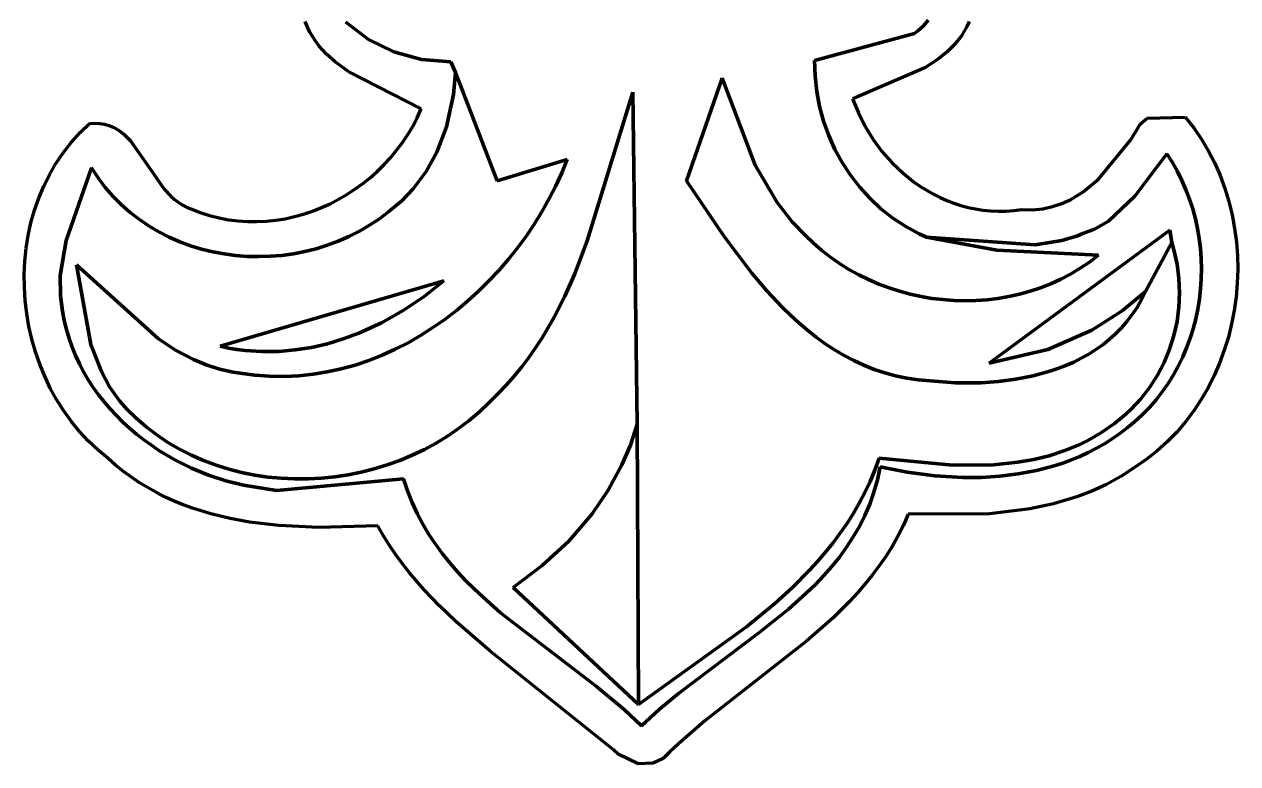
# Model space of a CAD drawing. Header units: millimetres. Extents: x 0.18 to 6.32, y 4.4 to 10.2.
# Drawn here: x 1.024 to 2.127, y 8.24 to 8.912 of the extents above; entities that cross this region are included whole.
import ezdxf

# ---------------------------------------------------------------- set-up
doc = ezdxf.new("R2010")
doc.units = ezdxf.units.MM
for name, color, linetype, lineweight in [('color#004f00ff', 7, 'CONTINUOUS', 100), ('color#86026eff', 7, 'CONTINUOUS', 100), ('color#ba871eff', 7, 'CONTINUOUS', 100), ('color#fdfdfaff', 7, 'CONTINUOUS', 100)]:
    doc.layers.add(name, color=color, linetype=linetype, lineweight=lineweight)

msp = doc.modelspace()

# ---------------------------------------------------------------- linework, layer by layer
at = {"layer": 'color#004f00ff'}
for p, q in [((1.2812, 8.9094), (1.2792, 8.9143)), ((1.2834, 8.9048), (1.2812, 8.9094)), ((1.3161, 8.9137), (1.3368, 8.898)), ((1.8358, 8.9058), (1.841, 8.9105)), ((1.841, 8.9105), (1.8453, 8.9156)), ((1.8804, 8.9098), (1.878, 8.9055)), ((1.8825, 8.9145), (1.8804, 8.9098)), ((1.286, 8.9004), (1.2834, 8.9048)), ((1.2888, 8.8961), (1.286, 8.9004)), ((1.3368, 8.898), (1.3598, 8.8867)), ((1.7421, 8.8789), (1.8329, 8.9036)), ((1.8329, 8.9036), (1.8358, 8.9058)), ((1.8754, 8.9013), (1.8693, 8.8936)), ((1.878, 8.9055), (1.8754, 8.9013)), ((1.2919, 8.8921), (1.2888, 8.8961)), ((1.2987, 8.8847), (1.2919, 8.8921)), ((1.8693, 8.8936), (1.8624, 8.8867)), ((1.3063, 8.8779), (1.2987, 8.8847)), ((1.319, 8.8687), (1.3063, 8.8779)), ((1.3598, 8.8867), (1.3849, 8.8799)), ((1.3849, 8.8799), (1.4116, 8.8777)), ((1.4116, 8.8777), (1.4158, 8.868)), ((1.7425, 8.8648), (1.7421, 8.8789)), ((1.8547, 8.8804), (1.8421, 8.8722)), ((1.8624, 8.8867), (1.8547, 8.8804)), ((1.3847, 8.8349), (1.319, 8.8687)), ((1.4158, 8.868), (1.414, 8.848)), ((1.744, 8.8509), (1.7425, 8.8648)), ((1.8421, 8.8722), (1.7811, 8.846)), ((1.414, 8.848), (1.4076, 8.8187)), ((1.7466, 8.8372), (1.744, 8.8509)), ((1.7811, 8.846), (1.7765, 8.8442)), ((1.7765, 8.8442), (1.7818, 8.8313)), ((1.381, 8.8269), (1.3847, 8.8349)), ((1.7502, 8.8238), (1.7466, 8.8372)), ((1.0746, 8.8134), (1.0833, 8.8217)), ((1.0833, 8.8217), (1.0882, 8.822)), ((1.0882, 8.822), (1.0927, 8.8218)), ((1.0927, 8.8218), (1.0969, 8.8211)), ((1.0969, 8.8211), (1.1009, 8.8199)), ((1.3769, 8.8191), (1.381, 8.8269)), ((1.7549, 8.8108), (1.7502, 8.8238)), ((1.7818, 8.8313), (1.7881, 8.8189)), ((2.034, 8.8143), (2.0378, 8.8211)), ((2.0378, 8.8211), (2.0442, 8.8266)), ((2.0442, 8.8266), (2.0787, 8.8275)), ((2.0787, 8.8275), (2.0865, 8.8177)), ((1.0666, 8.8045), (1.0746, 8.8134)), ((1.1009, 8.8199), (1.1047, 8.8184)), ((1.1047, 8.8184), (1.1082, 8.8165)), ((1.1082, 8.8165), (1.1115, 8.8143)), ((1.1115, 8.8143), (1.1147, 8.8117)), ((1.1147, 8.8117), (1.1205, 8.8059)), ((1.3676, 8.8043), (1.3724, 8.8116)), ((1.3724, 8.8116), (1.3769, 8.8191)), ((1.4076, 8.8187), (1.3988, 8.7955)), ((1.7605, 8.7982), (1.7549, 8.8108)), ((1.7881, 8.8189), (1.7954, 8.8072)), ((2.029, 8.8067), (2.034, 8.8143)), ((2.0865, 8.8177), (2.0936, 8.8074)), ((1.0593, 8.7951), (1.0666, 8.8045)), ((1.1205, 8.8059), (1.1382, 8.7804)), ((1.3623, 8.7974), (1.3676, 8.8043)), ((1.7954, 8.8072), (1.8035, 8.7961)), ((2, 8.7712), (2.029, 8.8067)), ((2.0936, 8.8074), (2.0999, 8.7967)), ((1.0527, 8.7854), (1.0593, 8.7951)), ((1.3508, 8.7842), (1.3567, 8.7906)), ((1.3567, 8.7906), (1.3623, 8.7974)), ((1.3988, 8.7955), (1.3892, 8.7782)), ((1.7671, 8.7862), (1.7605, 8.7982)), ((1.8035, 8.7961), (1.8126, 8.7859)), ((2.0621, 8.7941), (2.033, 8.7556)), ((2.0671, 8.7862), (2.0621, 8.7941)), ((2.0999, 8.7967), (2.1056, 8.7856)), ((1.0468, 8.7752), (1.0527, 8.7854)), ((1.0849, 8.7814), (1.0619, 8.7154)), ((1.091, 8.7722), (1.0849, 8.7814)), ((1.1382, 8.7804), (1.1512, 8.762)), ((1.3381, 8.7724), (1.3446, 8.7781)), ((1.3446, 8.7781), (1.3508, 8.7842)), ((1.3892, 8.7782), (1.3774, 8.7623)), ((1.7746, 8.7747), (1.7671, 8.7862)), ((1.8126, 8.7859), (1.8224, 8.7765)), ((1.8224, 8.7765), (1.8329, 8.7681)), ((2.0717, 8.7782), (2.0671, 8.7862)), ((2.0758, 8.7699), (2.0717, 8.7782)), ((2.1056, 8.7856), (2.1106, 8.7743)), ((1.0416, 8.7647), (1.0468, 8.7752)), ((1.0976, 8.7635), (1.091, 8.7722)), ((1.3242, 8.7619), (1.3313, 8.7669)), ((1.3313, 8.7669), (1.3381, 8.7724)), ((1.783, 8.7638), (1.7746, 8.7747)), ((1.8329, 8.7681), (1.8385, 8.7642)), ((1.9862, 8.7597), (2, 8.7712)), ((2.0795, 8.7615), (2.0758, 8.7699)), ((2.1106, 8.7743), (2.1149, 8.7626)), ((1.0371, 8.7539), (1.0416, 8.7647)), ((1.1047, 8.7554), (1.0976, 8.7635)), ((1.1122, 8.7479), (1.1047, 8.7554)), ((1.1512, 8.762), (1.1572, 8.7556)), ((1.1572, 8.7556), (1.1604, 8.7527)), ((1.3095, 8.7528), (1.317, 8.7571)), ((1.317, 8.7571), (1.3242, 8.7619)), ((1.3774, 8.7623), (1.3671, 8.7515)), ((1.7922, 8.7537), (1.783, 8.7638)), ((1.8385, 8.7642), (1.8442, 8.7607)), ((1.8442, 8.7607), (1.8501, 8.7574)), ((1.8501, 8.7574), (1.8561, 8.7544)), ((1.9749, 8.7527), (1.9862, 8.7597)), ((2.033, 8.7556), (2.009, 8.7329)), ((2.0828, 8.7529), (2.0795, 8.7615)), ((2.1149, 8.7626), (2.1185, 8.7507)), ((1.0332, 8.7428), (1.0371, 8.7539)), ((1.1202, 8.7409), (1.1122, 8.7479)), ((1.1604, 8.7527), (1.1638, 8.7501)), ((1.1638, 8.7501), (1.1675, 8.7478)), ((1.1675, 8.7478), (1.1713, 8.7458)), ((1.1713, 8.7458), (1.1754, 8.7442)), ((1.1754, 8.7442), (1.1838, 8.7409)), ((1.2859, 8.7421), (1.2939, 8.7453)), ((1.2939, 8.7453), (1.3018, 8.7488)), ((1.3018, 8.7488), (1.3095, 8.7528)), ((1.3671, 8.7515), (1.3553, 8.7418)), ((1.8023, 8.7443), (1.7922, 8.7537)), ((1.8132, 8.7357), (1.8023, 8.7443)), ((1.8561, 8.7544), (1.8622, 8.7517)), ((1.8622, 8.7517), (1.8685, 8.7493)), ((1.8685, 8.7493), (1.875, 8.7472)), ((1.875, 8.7472), (1.8815, 8.7455)), ((1.8815, 8.7455), (1.8882, 8.7441)), ((1.8882, 8.7441), (1.8949, 8.743)), ((1.923, 8.7426), (1.9302, 8.7435)), ((1.9302, 8.7435), (1.94, 8.7433)), ((1.94, 8.7433), (1.9494, 8.7442)), ((1.9494, 8.7442), (1.9583, 8.7462)), ((1.9583, 8.7462), (1.9668, 8.749)), ((1.9668, 8.749), (1.9749, 8.7527)), ((2.0856, 8.7441), (2.0828, 8.7529)), ((2.088, 8.7352), (2.0856, 8.7441)), ((2.1185, 8.7507), (2.1215, 8.7386)), ((1.03, 8.7315), (1.0332, 8.7428)), ((1.1286, 8.7344), (1.1202, 8.7409)), ((1.1373, 8.7285), (1.1286, 8.7344)), ((1.1838, 8.7409), (1.1923, 8.7381)), ((1.1923, 8.7381), (1.2009, 8.7359)), ((1.2009, 8.7359), (1.2095, 8.7343)), ((1.2095, 8.7343), (1.2181, 8.7332)), ((1.2181, 8.7332), (1.2267, 8.7326)), ((1.2267, 8.7326), (1.2354, 8.7325)), ((1.2354, 8.7325), (1.2439, 8.7329)), ((1.2439, 8.7329), (1.2525, 8.7339)), ((1.2525, 8.7339), (1.261, 8.7352)), ((1.261, 8.7352), (1.2694, 8.7371)), ((1.2694, 8.7371), (1.2777, 8.7394)), ((1.2777, 8.7394), (1.2859, 8.7421)), ((1.3467, 8.7352), (1.3377, 8.7293)), ((1.3553, 8.7418), (1.3467, 8.7352)), ((1.8248, 8.728), (1.8132, 8.7357)), ((1.8949, 8.743), (1.9018, 8.7424)), ((1.9018, 8.7424), (1.9088, 8.742)), ((1.9088, 8.742), (1.9158, 8.7421)), ((1.9158, 8.7421), (1.923, 8.7426)), ((2.009, 8.7329), (1.9963, 8.7256)), ((2.0899, 8.7262), (2.088, 8.7352)), ((2.1215, 8.7386), (2.1237, 8.7264)), ((1.0275, 8.7199), (1.03, 8.7315)), ((1.1463, 8.7232), (1.1373, 8.7285)), ((1.1556, 8.7185), (1.1463, 8.7232)), ((1.3285, 8.7238), (1.319, 8.719)), ((1.3377, 8.7293), (1.3285, 8.7238)), ((1.8372, 8.7213), (1.8248, 8.728)), ((1.8437, 8.7184), (1.8372, 8.7213)), ((1.9857, 8.7216), (1.981, 8.7197)), ((1.9963, 8.7256), (1.9857, 8.7216)), ((2.0915, 8.7171), (2.0899, 8.7262)), ((2.1237, 8.7264), (2.1253, 8.714)), ((1.0257, 8.7083), (1.0275, 8.7199)), ((1.0619, 8.7154), (1.0567, 8.6835)), ((1.1652, 8.7143), (1.1556, 8.7185)), ((1.175, 8.7106), (1.1652, 8.7143)), ((1.185, 8.7076), (1.175, 8.7106)), ((1.2993, 8.711), (1.2892, 8.7079)), ((1.3092, 8.7147), (1.2993, 8.711)), ((1.319, 8.719), (1.3092, 8.7147)), ((1.9424, 8.7114), (1.8437, 8.7184)), ((1.9667, 8.7154), (1.9424, 8.7114)), ((1.981, 8.7197), (1.9667, 8.7154)), ((2.0926, 8.708), (2.0915, 8.7171)), ((2.1253, 8.714), (2.1262, 8.7016)), ((1.0245, 8.6965), (1.0257, 8.7083)), ((1.1952, 8.7051), (1.185, 8.7076)), ((1.2055, 8.7031), (1.1952, 8.7051)), ((1.2159, 8.7017), (1.2055, 8.7031)), ((1.2264, 8.7009), (1.2159, 8.7017)), ((1.2369, 8.7007), (1.2264, 8.7009)), ((1.2475, 8.701), (1.2369, 8.7007)), ((1.258, 8.7018), (1.2475, 8.701)), ((1.2685, 8.7033), (1.258, 8.7018)), ((1.2789, 8.7053), (1.2685, 8.7033)), ((1.2892, 8.7079), (1.2789, 8.7053)), ((2.0933, 8.6988), (2.0926, 8.708)), ((2.1262, 8.7016), (2.1265, 8.6891)), ((1.0239, 8.6846), (1.0245, 8.6965)), ((2.0935, 8.6896), (2.0933, 8.6988)), ((2.0933, 8.6805), (2.0935, 8.6896)), ((2.1265, 8.6891), (2.1261, 8.6767)), ((1.0241, 8.6728), (1.0239, 8.6846)), ((1.0567, 8.6835), (1.0568, 8.665)), ((2.0927, 8.6713), (2.0933, 8.6805)), ((1.0248, 8.6609), (1.0241, 8.6728)), ((2.0917, 8.6622), (2.0927, 8.6713)), ((2.1261, 8.6767), (2.1251, 8.6642)), ((1.0262, 8.6491), (1.0248, 8.6609)), ((1.0568, 8.665), (1.0587, 8.651)), ((2.0902, 8.6531), (2.0917, 8.6622)), ((2.1251, 8.6642), (2.1234, 8.6519)), ((1.0282, 8.6373), (1.0262, 8.6491)), ((1.0587, 8.651), (1.0603, 8.6426)), ((2.086, 8.6352), (2.0883, 8.6441)), ((2.0883, 8.6441), (2.0902, 8.6531)), ((2.1234, 8.6519), (2.121, 8.6396)), ((1.0309, 8.6257), (1.0282, 8.6373)), ((1.0603, 8.6426), (1.0623, 8.6344)), ((1.0623, 8.6344), (1.0646, 8.6263)), ((2.0833, 8.6265), (2.086, 8.6352)), ((2.121, 8.6396), (2.118, 8.6275)), ((1.0341, 8.6142), (1.0309, 8.6257)), ((1.0646, 8.6263), (1.0674, 8.6185)), ((2.0801, 8.6179), (2.0833, 8.6265)), ((2.118, 8.6275), (2.1143, 8.6156)), ((1.038, 8.603), (1.0341, 8.6142)), ((1.0674, 8.6185), (1.0705, 8.6108)), ((2.0765, 8.6095), (2.0801, 8.6179)), ((2.1143, 8.6156), (2.11, 8.604)), ((1.0425, 8.592), (1.038, 8.603)), ((1.0705, 8.6108), (1.074, 8.6033)), ((1.074, 8.6033), (1.0779, 8.5959)), ((2.0681, 8.5932), (2.0725, 8.6012)), ((2.0725, 8.6012), (2.0765, 8.6095)), ((2.11, 8.604), (2.1051, 8.5926)), ((1.0476, 8.5812), (1.0425, 8.592)), ((1.0779, 8.5959), (1.0821, 8.5888)), ((2.0633, 8.5854), (2.0681, 8.5932)), ((2.1051, 8.5926), (2.0996, 8.5815)), ((1.0533, 8.5708), (1.0476, 8.5812)), ((1.0821, 8.5888), (1.0866, 8.5819)), ((1.0866, 8.5819), (1.0914, 8.5752)), ((2.058, 8.5779), (2.0633, 8.5854)), ((2.0996, 8.5815), (2.0934, 8.5708)), ((1.0596, 8.5608), (1.0533, 8.5708)), ((1.0914, 8.5752), (1.0965, 8.5686)), ((1.0965, 8.5686), (1.1019, 8.5623)), ((2.0463, 8.5636), (2.0523, 8.5706)), ((2.0523, 8.5706), (2.058, 8.5779)), ((2.0934, 8.5708), (2.0866, 8.5605)), ((1.0665, 8.5511), (1.0596, 8.5608)), ((1.1019, 8.5623), (1.1076, 8.5562)), ((1.1076, 8.5562), (1.1135, 8.5504)), ((2.0328, 8.5507), (2.0398, 8.557)), ((2.0398, 8.557), (2.0463, 8.5636)), ((2.0866, 8.5605), (2.0791, 8.5506)), ((1.074, 8.5419), (1.0665, 8.5511)), ((1.1135, 8.5504), (1.1196, 8.5447)), ((2.0195, 8.5399), (2.0262, 8.5451)), ((2.0262, 8.5451), (2.0328, 8.5507)), ((2.0791, 8.5506), (2.0711, 8.5412)), ((1.0821, 8.5332), (1.074, 8.5419)), ((1.1196, 8.5447), (1.126, 8.5393)), ((1.126, 8.5393), (1.1326, 8.5342)), ((1.1326, 8.5342), (1.1394, 8.5293)), ((2.0054, 8.5306), (2.0125, 8.5351)), ((2.0125, 8.5351), (2.0195, 8.5399)), ((2.0711, 8.5412), (2.0624, 8.5323)), ((1.0907, 8.525), (1.0821, 8.5332)), ((1.0999, 8.5174), (1.0907, 8.525)), ((1.1394, 8.5293), (1.1463, 8.5246)), ((1.1463, 8.5246), (1.1608, 8.516)), ((1.9907, 8.5227), (1.9981, 8.5265)), ((1.9981, 8.5265), (2.0054, 8.5306)), ((2.0531, 8.524), (2.0432, 8.5162)), ((2.0624, 8.5323), (2.0531, 8.524)), ((1.1068, 8.5113), (1.0999, 8.5174)), ((1.1608, 8.516), (1.1758, 8.5086)), ((1.9597, 8.5105), (1.9676, 8.5131)), ((1.9676, 8.5131), (1.9754, 8.516)), ((1.9754, 8.516), (1.9831, 8.5192)), ((1.9831, 8.5192), (1.9907, 8.5227)), ((2.0432, 8.5162), (2.0327, 8.5091)), ((1.114, 8.5055), (1.1068, 8.5113)), ((1.1213, 8.5002), (1.114, 8.5055)), ((1.1758, 8.5086), (1.1913, 8.5022)), ((1.1913, 8.5022), (1.2071, 8.4969)), ((1.7992, 8.4979), (1.8017, 8.5097)), ((1.8017, 8.5097), (1.8263, 8.5048)), ((1.8263, 8.5048), (1.8514, 8.5014)), ((1.8514, 8.5014), (1.8767, 8.4999)), ((1.8936, 8.5), (1.9105, 8.5011)), ((1.9105, 8.5011), (1.9271, 8.5032)), ((1.9271, 8.5032), (1.9436, 8.5063)), ((1.9436, 8.5063), (1.9597, 8.5105)), ((2.0202, 8.5009), (2.0072, 8.4937)), ((2.0327, 8.5091), (2.0202, 8.5009)), ((1.1287, 8.4952), (1.1213, 8.5002)), ((1.1364, 8.4905), (1.1287, 8.4952)), ((1.1442, 8.4862), (1.1364, 8.4905)), ((1.2071, 8.4969), (1.2231, 8.4929)), ((1.2231, 8.4929), (1.2532, 8.4882)), ((1.2532, 8.4882), (1.3686, 8.4989)), ((1.3686, 8.4989), (1.3722, 8.4879)), ((1.796, 8.4866), (1.7992, 8.4979)), ((1.8767, 8.4999), (1.8936, 8.5)), ((2.0072, 8.4937), (1.9939, 8.4875)), ((1.1521, 8.4822), (1.1442, 8.4862)), ((1.1602, 8.4786), (1.1521, 8.4822)), ((1.3722, 8.4879), (1.3763, 8.4774)), ((1.7921, 8.4758), (1.796, 8.4866)), ((1.9802, 8.4823), (1.9592, 8.476)), ((1.9939, 8.4875), (1.9802, 8.4823)), ((1.1684, 8.4752), (1.1602, 8.4786)), ((1.1767, 8.4722), (1.1684, 8.4752)), ((1.1936, 8.4669), (1.1767, 8.4722)), ((1.3763, 8.4774), (1.3809, 8.4674)), ((1.7877, 8.4654), (1.7921, 8.4758)), ((1.9376, 8.4715), (1.901, 8.4671)), ((1.9592, 8.476), (1.9376, 8.4715)), ((1.211, 8.4627), (1.1936, 8.4669)), ((1.2286, 8.4594), (1.211, 8.4627)), ((1.2554, 8.4562), (1.2286, 8.4594)), ((1.3809, 8.4674), (1.386, 8.4577)), ((1.386, 8.4577), (1.3915, 8.4483)), ((1.7827, 8.4554), (1.7877, 8.4654)), ((1.8272, 8.4666), (1.8227, 8.4565)), ((1.901, 8.4671), (1.8272, 8.4666)), ((1.2914, 8.4545), (1.2554, 8.4562)), ((1.3451, 8.4561), (1.2914, 8.4545)), ((1.3503, 8.4471), (1.3451, 8.4561)), ((1.3559, 8.4383), (1.3503, 8.4471)), ((1.3915, 8.4483), (1.3975, 8.4393)), ((1.7711, 8.4366), (1.7771, 8.4459)), ((1.7771, 8.4459), (1.7827, 8.4554)), ((1.8178, 8.4467), (1.8125, 8.4374)), ((1.8227, 8.4565), (1.8178, 8.4467)), ((1.3617, 8.4297), (1.3559, 8.4383)), ((1.3975, 8.4393), (1.4039, 8.4307)), ((1.7646, 8.4277), (1.7711, 8.4366)), ((1.8125, 8.4374), (1.8068, 8.4283)), ((1.3677, 8.4215), (1.3617, 8.4297)), ((1.4039, 8.4307), (1.4106, 8.4223)), ((1.7577, 8.4192), (1.7646, 8.4277)), ((1.8068, 8.4283), (1.8008, 8.4196)), ((1.374, 8.4134), (1.3677, 8.4215)), ((1.3872, 8.3979), (1.374, 8.4134)), ((1.4106, 8.4223), (1.4176, 8.4142)), ((1.4176, 8.4142), (1.425, 8.4064)), ((1.7504, 8.4109), (1.7577, 8.4192)), ((1.8008, 8.4196), (1.7945, 8.4111)), ((1.425, 8.4064), (1.4326, 8.3988)), ((1.7348, 8.395), (1.7428, 8.4028)), ((1.7428, 8.4028), (1.7504, 8.4109)), ((1.7878, 8.4029), (1.7809, 8.395)), ((1.7945, 8.4111), (1.7878, 8.4029)), ((1.4013, 8.3832), (1.3872, 8.3979)), ((1.4326, 8.3988), (1.4405, 8.3914)), ((1.4405, 8.3914), (1.4568, 8.3771)), ((1.7181, 8.3801), (1.7348, 8.395)), ((1.7809, 8.395), (1.7738, 8.3872)), ((1.416, 8.3691), (1.4013, 8.3832)), ((1.6915, 8.3587), (1.7181, 8.3801)), ((1.7738, 8.3872), (1.7588, 8.3724)), ((1.4469, 8.3424), (1.416, 8.3691)), ((1.4568, 8.3771), (1.544, 8.31)), ((1.7588, 8.3724), (1.7349, 8.3514)), ((1.6184, 8.3037), (1.6915, 8.3587)), ((1.7349, 8.3514), (1.6423, 8.2787)), ((1.5589, 8.2527), (1.4469, 8.3424)), ((1.544, 8.31), (1.5691, 8.289)), ((1.6012, 8.2893), (1.6184, 8.3037)), ((1.5691, 8.289), (1.5849, 8.2742)), ((1.5849, 8.2742), (1.5929, 8.2819)), ((1.5929, 8.2819), (1.6012, 8.2893)), ((1.6423, 8.2787), (1.6183, 8.2578)), ((1.5635, 8.2484), (1.5589, 8.2527)), ((1.5818, 8.2398), (1.5635, 8.2484)), ((1.6106, 8.2505), (1.6044, 8.2445)), ((1.6183, 8.2578), (1.6106, 8.2505)), ((1.5954, 8.2402), (1.5818, 8.2398)), ((1.6044, 8.2445), (1.5954, 8.2402))]:
    msp.add_line(p, q, dxfattribs=at)
at = {"layer": 'color#86026eff'}
for p, q in [((1.3368, 8.898), (1.3161, 8.9137)), ((1.841, 8.9105), (1.8358, 8.9058)), ((1.8453, 8.9156), (1.841, 8.9105)), ((1.3598, 8.8867), (1.3368, 8.898)), ((1.8329, 8.9036), (1.7421, 8.8789)), ((1.8358, 8.9058), (1.8329, 8.9036)), ((1.3849, 8.8799), (1.3598, 8.8867)), ((1.4116, 8.8777), (1.3849, 8.8799)), ((1.4158, 8.868), (1.4116, 8.8777)), ((1.7421, 8.8789), (1.7425, 8.8648)), ((1.4535, 8.7697), (1.4158, 8.868)), ((1.7425, 8.8648), (1.744, 8.8509)), ((1.658, 8.8629), (1.6258, 8.7697)), ((1.688, 8.7838), (1.658, 8.8629)), ((1.5769, 8.8503), (1.5355, 8.715)), ((1.5807, 8.5485), (1.5769, 8.8503)), ((1.744, 8.8509), (1.7466, 8.8372)), ((1.7466, 8.8372), (1.7502, 8.8238)), ((1.7502, 8.8238), (1.7549, 8.8108)), ((1.7549, 8.8108), (1.7605, 8.7982)), ((1.5172, 8.7891), (1.4535, 8.7697)), ((1.5124, 8.777), (1.5172, 8.7891)), ((1.7605, 8.7982), (1.7671, 8.7862)), ((1.5069, 8.7651), (1.5124, 8.777)), ((1.7079, 8.7499), (1.688, 8.7838)), ((1.7671, 8.7862), (1.7746, 8.7747)), ((1.6258, 8.7697), (1.6598, 8.719)), ((1.7746, 8.7747), (1.783, 8.7638)), ((1.501, 8.7534), (1.5069, 8.7651)), ((1.783, 8.7638), (1.7922, 8.7537)), ((1.4945, 8.7419), (1.501, 8.7534)), ((1.7218, 8.7322), (1.7079, 8.7499)), ((1.7922, 8.7537), (1.8023, 8.7443)), ((1.8023, 8.7443), (1.8132, 8.7357)), ((1.4876, 8.7306), (1.4945, 8.7419)), ((1.8132, 8.7357), (1.8248, 8.728)), ((1.4802, 8.7196), (1.4876, 8.7306)), ((1.7337, 8.72), (1.7218, 8.7322)), ((1.8248, 8.728), (1.8372, 8.7213)), ((1.8372, 8.7213), (1.8437, 8.7184)), ((1.4723, 8.7089), (1.4802, 8.7196)), ((1.5355, 8.715), (1.5238, 8.6846)), ((1.6598, 8.719), (1.685, 8.6856)), ((1.741, 8.713), (1.7337, 8.72)), ((1.7486, 8.7063), (1.741, 8.713)), ((1.8437, 8.7184), (1.9077, 8.7065)), ((2.0426, 8.669), (2.0665, 8.7135)), ((2.0665, 8.7135), (2.0684, 8.707)), ((1.464, 8.6984), (1.4723, 8.7089)), ((1.7565, 8.7002), (1.7486, 8.7063)), ((1.7648, 8.6944), (1.7565, 8.7002)), ((1.9077, 8.7065), (1.9999, 8.702)), ((1.9999, 8.702), (1.9918, 8.6958)), ((2.0684, 8.707), (2.0714, 8.694)), ((1.0845, 8.6207), (1.0714, 8.6934)), ((1.0714, 8.6934), (1.1458, 8.626)), ((1.4462, 8.6786), (1.4553, 8.6884)), ((1.4553, 8.6884), (1.464, 8.6984)), ((1.7733, 8.6891), (1.7648, 8.6944)), ((1.7821, 8.6842), (1.7733, 8.6891)), ((1.9834, 8.6901), (1.9747, 8.6849)), ((1.9918, 8.6958), (1.9834, 8.6901)), ((2.0714, 8.694), (2.0731, 8.6809)), ((1.4367, 8.6693), (1.4462, 8.6786)), ((1.5238, 8.6846), (1.515, 8.6648)), ((1.685, 8.6856), (1.6985, 8.6697)), ((1.7911, 8.6798), (1.7821, 8.6842)), ((1.8003, 8.6758), (1.7911, 8.6798)), ((1.9658, 8.6802), (1.9567, 8.676)), ((1.9747, 8.6849), (1.9658, 8.6802)), ((2.0731, 8.6809), (2.0737, 8.6678)), ((1.4268, 8.6603), (1.4367, 8.6693)), ((1.6985, 8.6697), (1.7128, 8.6546)), ((1.8097, 8.6723), (1.8003, 8.6758)), ((1.8193, 8.6692), (1.8097, 8.6723)), ((1.829, 8.6666), (1.8193, 8.6692)), ((1.8388, 8.6645), (1.829, 8.6666)), ((1.9283, 8.6666), (1.9185, 8.6644)), ((1.9379, 8.6692), (1.9283, 8.6666)), ((1.9474, 8.6724), (1.9379, 8.6692)), ((1.9567, 8.676), (1.9474, 8.6724)), ((2.039, 8.6616), (2.0426, 8.669)), ((2.0737, 8.6678), (2.0731, 8.6547)), ((1.4166, 8.6518), (1.4268, 8.6603)), ((1.515, 8.6648), (1.5053, 8.6456)), ((1.8487, 8.6628), (1.8388, 8.6645)), ((1.8586, 8.6616), (1.8487, 8.6628)), ((1.8687, 8.6609), (1.8586, 8.6616)), ((1.8787, 8.6606), (1.8687, 8.6609)), ((1.8887, 8.6608), (1.8787, 8.6606)), ((1.8987, 8.6615), (1.8887, 8.6608)), ((1.9086, 8.6627), (1.8987, 8.6615)), ((1.9185, 8.6644), (1.9086, 8.6627)), ((2.035, 8.6546), (2.039, 8.6616)), ((1.4061, 8.6437), (1.4166, 8.6518)), ((1.5053, 8.6456), (1.5, 8.6362)), ((1.7128, 8.6546), (1.7202, 8.6474)), ((1.7202, 8.6474), (1.7278, 8.6404)), ((2.0259, 8.6417), (2.0306, 8.648)), ((2.0306, 8.648), (2.035, 8.6546)), ((2.0731, 8.6547), (2.0714, 8.6418)), ((1.3841, 8.6291), (1.3952, 8.6362)), ((1.3952, 8.6362), (1.4061, 8.6437)), ((1.5, 8.6362), (1.4945, 8.627)), ((1.7278, 8.6404), (1.7355, 8.6338)), ((1.7355, 8.6338), (1.7435, 8.6275)), ((2.0155, 8.6304), (2.0208, 8.6359)), ((2.0208, 8.6359), (2.0259, 8.6417)), ((2.0714, 8.6418), (2.0685, 8.629)), ((1.1458, 8.626), (1.1614, 8.6158)), ((1.361, 8.6166), (1.3727, 8.6225)), ((1.3727, 8.6225), (1.3841, 8.6291)), ((1.4945, 8.627), (1.4886, 8.6179)), ((1.7435, 8.6275), (1.7517, 8.6216)), ((2.0038, 8.6206), (2.0098, 8.6253)), ((2.0098, 8.6253), (2.0155, 8.6304)), ((2.0685, 8.629), (2.0646, 8.6166)), ((1.094, 8.5963), (1.0845, 8.6207)), ((1.1614, 8.6158), (1.1778, 8.6071)), ((1.3369, 8.6064), (1.349, 8.6112)), ((1.349, 8.6112), (1.361, 8.6166)), ((1.4886, 8.6179), (1.4825, 8.6091)), ((1.7517, 8.6216), (1.7602, 8.616)), ((1.7602, 8.616), (1.7688, 8.6109)), ((1.9844, 8.6084), (1.9911, 8.6121)), ((1.9911, 8.6121), (1.9976, 8.6162)), ((1.9976, 8.6162), (2.0038, 8.6206)), ((2.0646, 8.6166), (2.0596, 8.6046)), ((1.1778, 8.6071), (1.1893, 8.6023)), ((1.1893, 8.6023), (1.2012, 8.5985)), ((1.3119, 8.5987), (1.3245, 8.6022)), ((1.3245, 8.6022), (1.3369, 8.6064)), ((1.476, 8.6004), (1.4691, 8.592)), ((1.4825, 8.6091), (1.476, 8.6004)), ((1.7688, 8.6109), (1.7777, 8.6062)), ((1.7777, 8.6062), (1.7868, 8.602)), ((1.7868, 8.602), (1.7962, 8.5982)), ((1.9632, 8.599), (1.9704, 8.6018)), ((1.9704, 8.6018), (1.9775, 8.6049)), ((1.9775, 8.6049), (1.9844, 8.6084)), ((2.0596, 8.6046), (2.0536, 8.593)), ((1.1014, 8.5825), (1.094, 8.5963)), ((1.2012, 8.5985), (1.2137, 8.5957)), ((1.2137, 8.5957), (1.2201, 8.5947)), ((1.2201, 8.5947), (1.2335, 8.5929)), ((1.2335, 8.5929), (1.2469, 8.592)), ((1.2469, 8.592), (1.2601, 8.5918)), ((1.2601, 8.5918), (1.2733, 8.5924)), ((1.2733, 8.5924), (1.2863, 8.5938)), ((1.2863, 8.5938), (1.2992, 8.5959)), ((1.2992, 8.5959), (1.3119, 8.5987)), ((1.4691, 8.592), (1.4619, 8.5838)), ((1.7962, 8.5982), (1.8058, 8.595)), ((1.8058, 8.595), (1.8157, 8.5923)), ((1.8157, 8.5923), (1.8258, 8.5902)), ((1.8258, 8.5902), (1.8363, 8.5887)), ((1.9092, 8.5872), (1.925, 8.5893)), ((1.925, 8.5893), (1.9406, 8.5924)), ((1.9406, 8.5924), (1.9558, 8.5965)), ((1.9558, 8.5965), (1.9632, 8.599)), ((2.0536, 8.593), (2.0466, 8.582)), ((1.1105, 8.5697), (1.1014, 8.5825)), ((1.4619, 8.5838), (1.4543, 8.5759)), ((1.8363, 8.5887), (1.847, 8.5878)), ((1.847, 8.5878), (1.8698, 8.5861)), ((1.8698, 8.5861), (1.8934, 8.5861)), ((1.8934, 8.5861), (1.9092, 8.5872)), ((2.0466, 8.582), (2.0386, 8.5716)), ((1.1175, 8.5617), (1.1105, 8.5697)), ((1.4463, 8.5682), (1.4375, 8.5597)), ((1.4543, 8.5759), (1.4463, 8.5682)), ((2.0386, 8.5716), (2.0296, 8.562)), ((1.1253, 8.5542), (1.1175, 8.5617)), ((1.4375, 8.5597), (1.4283, 8.5518)), ((2.0248, 8.5575), (2.0197, 8.5532)), ((2.0296, 8.562), (2.0248, 8.5575)), ((1.1347, 8.5461), (1.1253, 8.5542)), ((1.1444, 8.5386), (1.1347, 8.5461)), ((1.4283, 8.5518), (1.4186, 8.5444)), ((1.5819, 8.2938), (1.5807, 8.5485)), ((2.0089, 8.5452), (2.0026, 8.5409)), ((2.0144, 8.5491), (2.0089, 8.5452)), ((2.0197, 8.5532), (2.0144, 8.5491)), ((1.1545, 8.5319), (1.1444, 8.5386)), ((1.4086, 8.5375), (1.3982, 8.5312)), ((1.4186, 8.5444), (1.4086, 8.5375)), ((1.9961, 8.537), (1.9896, 8.5334)), ((2.0026, 8.5409), (1.9961, 8.537)), ((1.165, 8.5257), (1.1545, 8.5319)), ((1.1758, 8.5202), (1.165, 8.5257)), ((1.3875, 8.5254), (1.3765, 8.5202)), ((1.3982, 8.5312), (1.3875, 8.5254)), ((1.9693, 8.5244), (1.9553, 8.5198)), ((1.9829, 8.5301), (1.9693, 8.5244)), ((1.9896, 8.5334), (1.9829, 8.5301)), ((1.1869, 8.5154), (1.1758, 8.5202)), ((1.1982, 8.5111), (1.1869, 8.5154)), ((1.3652, 8.5155), (1.3537, 8.5114)), ((1.3765, 8.5202), (1.3652, 8.5155)), ((1.8007, 8.5174), (1.7968, 8.5067)), ((1.8672, 8.5111), (1.8007, 8.5174)), ((1.9266, 8.5138), (1.9045, 8.5115)), ((1.9411, 8.5163), (1.9266, 8.5138)), ((1.9553, 8.5198), (1.9411, 8.5163)), ((1.2097, 8.5075), (1.1982, 8.5111)), ((1.2214, 8.5045), (1.2097, 8.5075)), ((1.2333, 8.5022), (1.2214, 8.5045)), ((1.2453, 8.5004), (1.2333, 8.5022)), ((1.3182, 8.5025), (1.3061, 8.5007)), ((1.3302, 8.5049), (1.3182, 8.5025)), ((1.342, 8.5079), (1.3302, 8.5049)), ((1.3537, 8.5114), (1.342, 8.5079)), ((1.7968, 8.5067), (1.7925, 8.4964)), ((1.9045, 8.5115), (1.8672, 8.5111)), ((1.2574, 8.4993), (1.2453, 8.5004)), ((1.2696, 8.4987), (1.2574, 8.4993)), ((1.2818, 8.4988), (1.2696, 8.4987)), ((1.2939, 8.4994), (1.2818, 8.4988)), ((1.3061, 8.5007), (1.2939, 8.4994)), ((1.7925, 8.4964), (1.7877, 8.4863)), ((1.7877, 8.4863), (1.7826, 8.4766)), ((1.7826, 8.4766), (1.7771, 8.4671)), ((1.7713, 8.4579), (1.7651, 8.449)), ((1.7771, 8.4671), (1.7713, 8.4579)), ((1.7651, 8.449), (1.7586, 8.4403)), ((1.7586, 8.4403), (1.7518, 8.4318)), ((1.7447, 8.4236), (1.7374, 8.4156)), ((1.7518, 8.4318), (1.7447, 8.4236)), ((1.7374, 8.4156), (1.722, 8.4001)), ((1.722, 8.4001), (1.7058, 8.3854)), ((1.7058, 8.3854), (1.6803, 8.3643)), ((1.6803, 8.3643), (1.5819, 8.2938))]:
    msp.add_line(p, q, dxfattribs=at)
at = {"layer": 'color#ba871eff'}
for p, q in [((1.414, 8.848), (1.4158, 8.868)), ((1.4158, 8.868), (1.4535, 8.7697)), ((1.6258, 8.7697), (1.658, 8.8629)), ((1.658, 8.8629), (1.688, 8.7838)), ((1.4076, 8.8187), (1.414, 8.848)), ((1.5355, 8.715), (1.5769, 8.8503)), ((1.5769, 8.8503), (1.5807, 8.5485)), ((1.3988, 8.7955), (1.4076, 8.8187)), ((1.3892, 8.7782), (1.3988, 8.7955)), ((1.4535, 8.7697), (1.5172, 8.7891)), ((1.5172, 8.7891), (1.5124, 8.777)), ((2.033, 8.7556), (2.0621, 8.7941)), ((2.0621, 8.7941), (2.0671, 8.7862)), ((1.0619, 8.7154), (1.0849, 8.7814)), ((1.0849, 8.7814), (1.091, 8.7722)), ((1.3774, 8.7623), (1.3892, 8.7782)), ((1.5124, 8.777), (1.5069, 8.7651)), ((1.688, 8.7838), (1.7079, 8.7499)), ((2.0671, 8.7862), (2.0717, 8.7782)), ((2.0717, 8.7782), (2.0758, 8.7699)), ((1.091, 8.7722), (1.0976, 8.7635)), ((1.6598, 8.719), (1.6258, 8.7697)), ((2.0758, 8.7699), (2.0795, 8.7615)), ((1.0976, 8.7635), (1.1047, 8.7554)), ((1.1047, 8.7554), (1.1122, 8.7479)), ((1.3671, 8.7515), (1.3774, 8.7623)), ((1.5069, 8.7651), (1.501, 8.7534)), ((2.009, 8.7329), (2.033, 8.7556)), ((2.0795, 8.7615), (2.0828, 8.7529)), ((1.1122, 8.7479), (1.1202, 8.7409)), ((1.3553, 8.7418), (1.3671, 8.7515)), ((1.501, 8.7534), (1.4945, 8.7419)), ((1.7079, 8.7499), (1.7218, 8.7322)), ((2.0828, 8.7529), (2.0856, 8.7441)), ((2.0856, 8.7441), (2.088, 8.7352)), ((1.1202, 8.7409), (1.1286, 8.7344)), ((1.1286, 8.7344), (1.1373, 8.7285)), ((1.3377, 8.7293), (1.3467, 8.7352)), ((1.3467, 8.7352), (1.3553, 8.7418)), ((1.4945, 8.7419), (1.4876, 8.7306)), ((1.9963, 8.7256), (2.009, 8.7329)), ((2.088, 8.7352), (2.0899, 8.7262)), ((1.1373, 8.7285), (1.1463, 8.7232)), ((1.1463, 8.7232), (1.1556, 8.7185)), ((1.319, 8.719), (1.3285, 8.7238)), ((1.3285, 8.7238), (1.3377, 8.7293)), ((1.4876, 8.7306), (1.4802, 8.7196)), ((1.7218, 8.7322), (1.7337, 8.72)), ((2.0649, 8.7248), (1.9006, 8.6038)), ((1.981, 8.7197), (1.9857, 8.7216)), ((1.9857, 8.7216), (1.9963, 8.7256)), ((2.0665, 8.7135), (2.0649, 8.7248)), ((2.0899, 8.7262), (2.0915, 8.7171)), ((1.0567, 8.6835), (1.0619, 8.7154)), ((1.1556, 8.7185), (1.1652, 8.7143)), ((1.1652, 8.7143), (1.175, 8.7106)), ((1.175, 8.7106), (1.185, 8.7076)), ((1.2892, 8.7079), (1.2993, 8.711)), ((1.2993, 8.711), (1.3092, 8.7147)), ((1.3092, 8.7147), (1.319, 8.719)), ((1.4802, 8.7196), (1.4723, 8.7089)), ((1.5238, 8.6846), (1.5355, 8.715)), ((1.685, 8.6856), (1.6598, 8.719)), ((1.7337, 8.72), (1.741, 8.713)), ((1.741, 8.713), (1.7486, 8.7063)), ((1.9077, 8.7065), (1.8437, 8.7184)), ((1.8437, 8.7184), (1.9424, 8.7114)), ((1.9424, 8.7114), (1.9667, 8.7154)), ((1.9667, 8.7154), (1.981, 8.7197)), ((2.0684, 8.707), (2.0665, 8.7135)), ((2.0915, 8.7171), (2.0926, 8.708)), ((1.185, 8.7076), (1.1952, 8.7051)), ((1.1952, 8.7051), (1.2055, 8.7031)), ((1.2055, 8.7031), (1.2159, 8.7017)), ((1.2159, 8.7017), (1.2264, 8.7009)), ((1.2264, 8.7009), (1.2369, 8.7007)), ((1.2369, 8.7007), (1.2475, 8.701)), ((1.2475, 8.701), (1.258, 8.7018)), ((1.258, 8.7018), (1.2685, 8.7033)), ((1.2685, 8.7033), (1.2789, 8.7053)), ((1.2789, 8.7053), (1.2892, 8.7079)), ((1.4723, 8.7089), (1.464, 8.6984)), ((1.7486, 8.7063), (1.7565, 8.7002)), ((1.7565, 8.7002), (1.7648, 8.6944)), ((1.9999, 8.702), (1.9077, 8.7065)), ((1.9918, 8.6958), (1.9999, 8.702)), ((2.0714, 8.694), (2.0684, 8.707)), ((2.0926, 8.708), (2.0933, 8.6988)), ((1.1458, 8.626), (1.0714, 8.6934)), ((1.0714, 8.6934), (1.0845, 8.6207)), ((1.4553, 8.6884), (1.4462, 8.6786)), ((1.464, 8.6984), (1.4553, 8.6884)), ((1.7648, 8.6944), (1.7733, 8.6891)), ((1.7733, 8.6891), (1.7821, 8.6842)), ((1.9747, 8.6849), (1.9834, 8.6901)), ((1.9834, 8.6901), (1.9918, 8.6958)), ((2.0731, 8.6809), (2.0714, 8.694)), ((2.0933, 8.6988), (2.0935, 8.6896)), ((2.0935, 8.6896), (2.0933, 8.6805)), ((1.0568, 8.665), (1.0567, 8.6835)), ((1.4052, 8.6787), (1.2018, 8.6192)), ((1.3872, 8.6646), (1.4052, 8.6787)), ((1.4462, 8.6786), (1.4367, 8.6693)), ((1.515, 8.6648), (1.5238, 8.6846)), ((1.6985, 8.6697), (1.685, 8.6856)), ((1.7821, 8.6842), (1.7911, 8.6798)), ((1.7911, 8.6798), (1.8003, 8.6758)), ((1.9567, 8.676), (1.9658, 8.6802)), ((1.9658, 8.6802), (1.9747, 8.6849)), ((2.0737, 8.6678), (2.0731, 8.6809)), ((2.0933, 8.6805), (2.0927, 8.6713)), ((1.4367, 8.6693), (1.4268, 8.6603)), ((1.7128, 8.6546), (1.6985, 8.6697)), ((1.8003, 8.6758), (1.8097, 8.6723)), ((1.8097, 8.6723), (1.8193, 8.6692)), ((1.8193, 8.6692), (1.829, 8.6666)), ((1.829, 8.6666), (1.8388, 8.6645)), ((1.9185, 8.6644), (1.9283, 8.6666)), ((1.9283, 8.6666), (1.9379, 8.6692)), ((1.9379, 8.6692), (1.9474, 8.6724)), ((1.9474, 8.6724), (1.9567, 8.676)), ((2.0215, 8.6513), (2.0426, 8.669)), ((2.0426, 8.669), (2.039, 8.6616)), ((2.0731, 8.6547), (2.0737, 8.6678)), ((2.0927, 8.6713), (2.0917, 8.6622)), ((1.0587, 8.651), (1.0568, 8.665)), ((1.3683, 8.6518), (1.3872, 8.6646)), ((1.4268, 8.6603), (1.4166, 8.6518)), ((1.5053, 8.6456), (1.515, 8.6648)), ((1.8388, 8.6645), (1.8487, 8.6628)), ((1.8487, 8.6628), (1.8586, 8.6616)), ((1.8586, 8.6616), (1.8687, 8.6609)), ((1.8687, 8.6609), (1.8787, 8.6606)), ((1.8787, 8.6606), (1.8887, 8.6608)), ((1.8887, 8.6608), (1.8987, 8.6615)), ((1.8987, 8.6615), (1.9086, 8.6627)), ((1.9086, 8.6627), (1.9185, 8.6644)), ((2.039, 8.6616), (2.035, 8.6546)), ((2.0917, 8.6622), (2.0902, 8.6531)), ((1.0603, 8.6426), (1.0587, 8.651)), ((1.3485, 8.6406), (1.3683, 8.6518)), ((1.4166, 8.6518), (1.4061, 8.6437)), ((1.5, 8.6362), (1.5053, 8.6456)), ((1.7202, 8.6474), (1.7128, 8.6546)), ((1.7278, 8.6404), (1.7202, 8.6474)), ((1.9939, 8.6338), (2.0215, 8.6513)), ((2.0306, 8.648), (2.0259, 8.6417)), ((2.035, 8.6546), (2.0306, 8.648)), ((2.0714, 8.6418), (2.0731, 8.6547)), ((2.0883, 8.6441), (2.086, 8.6352)), ((2.0902, 8.6531), (2.0883, 8.6441)), ((1.0623, 8.6344), (1.0603, 8.6426)), ((1.0646, 8.6263), (1.0623, 8.6344)), ((1.3279, 8.6312), (1.3485, 8.6406)), ((1.3952, 8.6362), (1.3841, 8.6291)), ((1.4061, 8.6437), (1.3952, 8.6362)), ((1.4945, 8.627), (1.5, 8.6362)), ((1.7355, 8.6338), (1.7278, 8.6404)), ((1.7435, 8.6275), (1.7355, 8.6338)), ((1.9539, 8.6164), (1.9939, 8.6338)), ((2.0208, 8.6359), (2.0155, 8.6304)), ((2.0259, 8.6417), (2.0208, 8.6359)), ((2.0685, 8.629), (2.0714, 8.6418)), ((2.086, 8.6352), (2.0833, 8.6265)), ((1.0674, 8.6185), (1.0646, 8.6263)), ((1.1614, 8.6158), (1.1458, 8.626)), ((1.2994, 8.6216), (1.3138, 8.6259)), ((1.3138, 8.6259), (1.3279, 8.6312)), ((1.3727, 8.6225), (1.361, 8.6166)), ((1.3841, 8.6291), (1.3727, 8.6225)), ((1.4886, 8.6179), (1.4945, 8.627)), ((1.7517, 8.6216), (1.7435, 8.6275)), ((2.0098, 8.6253), (2.0038, 8.6206)), ((2.0155, 8.6304), (2.0098, 8.6253)), ((2.0646, 8.6166), (2.0685, 8.629)), ((2.0833, 8.6265), (2.0801, 8.6179)), ((1.0705, 8.6108), (1.0674, 8.6185)), ((1.0845, 8.6207), (1.094, 8.5963)), ((1.1778, 8.6071), (1.1614, 8.6158)), ((1.2018, 8.6192), (1.2094, 8.6176)), ((1.2094, 8.6176), (1.2171, 8.6164)), ((1.2171, 8.6164), (1.2247, 8.6154)), ((1.2247, 8.6154), (1.2399, 8.6144)), ((1.2399, 8.6144), (1.2551, 8.6146)), ((1.2551, 8.6146), (1.27, 8.6159)), ((1.27, 8.6159), (1.2848, 8.6182)), ((1.2848, 8.6182), (1.2994, 8.6216)), ((1.349, 8.6112), (1.3369, 8.6064)), ((1.361, 8.6166), (1.349, 8.6112)), ((1.4825, 8.6091), (1.4886, 8.6179)), ((1.7602, 8.616), (1.7517, 8.6216)), ((1.7688, 8.6109), (1.7602, 8.616)), ((1.9006, 8.6038), (1.9539, 8.6164)), ((1.9911, 8.6121), (1.9844, 8.6084)), ((1.9976, 8.6162), (1.9911, 8.6121)), ((2.0038, 8.6206), (1.9976, 8.6162)), ((2.0596, 8.6046), (2.0646, 8.6166)), ((2.0801, 8.6179), (2.0765, 8.6095)), ((1.074, 8.6033), (1.0705, 8.6108)), ((1.0779, 8.5959), (1.074, 8.6033)), ((1.1893, 8.6023), (1.1778, 8.6071)), ((1.2012, 8.5985), (1.1893, 8.6023)), ((1.3245, 8.6022), (1.3119, 8.5987)), ((1.3369, 8.6064), (1.3245, 8.6022)), ((1.4691, 8.592), (1.476, 8.6004)), ((1.476, 8.6004), (1.4825, 8.6091)), ((1.7777, 8.6062), (1.7688, 8.6109)), ((1.7868, 8.602), (1.7777, 8.6062)), ((1.7962, 8.5982), (1.7868, 8.602)), ((1.9704, 8.6018), (1.9632, 8.599)), ((1.9775, 8.6049), (1.9704, 8.6018)), ((1.9844, 8.6084), (1.9775, 8.6049)), ((2.0536, 8.593), (2.0596, 8.6046)), ((2.0725, 8.6012), (2.0681, 8.5932)), ((2.0765, 8.6095), (2.0725, 8.6012)), ((1.0821, 8.5888), (1.0779, 8.5959)), ((1.094, 8.5963), (1.1014, 8.5825)), ((1.2137, 8.5957), (1.2012, 8.5985)), ((1.2201, 8.5947), (1.2137, 8.5957)), ((1.2335, 8.5929), (1.2201, 8.5947)), ((1.2469, 8.592), (1.2335, 8.5929)), ((1.2601, 8.5918), (1.2469, 8.592)), ((1.2733, 8.5924), (1.2601, 8.5918)), ((1.2863, 8.5938), (1.2733, 8.5924)), ((1.2992, 8.5959), (1.2863, 8.5938)), ((1.3119, 8.5987), (1.2992, 8.5959)), ((1.4619, 8.5838), (1.4691, 8.592)), ((1.8058, 8.595), (1.7962, 8.5982)), ((1.8157, 8.5923), (1.8058, 8.595)), ((1.8258, 8.5902), (1.8157, 8.5923)), ((1.8363, 8.5887), (1.8258, 8.5902)), ((1.925, 8.5893), (1.9092, 8.5872)), ((1.9406, 8.5924), (1.925, 8.5893)), ((1.9558, 8.5965), (1.9406, 8.5924)), ((1.9632, 8.599), (1.9558, 8.5965)), ((2.0466, 8.582), (2.0536, 8.593)), ((2.0681, 8.5932), (2.0633, 8.5854)), ((1.0866, 8.5819), (1.0821, 8.5888)), ((1.0914, 8.5752), (1.0866, 8.5819)), ((1.1014, 8.5825), (1.1105, 8.5697)), ((1.4543, 8.5759), (1.4619, 8.5838)), ((1.847, 8.5878), (1.8363, 8.5887)), ((1.8698, 8.5861), (1.847, 8.5878)), ((1.8934, 8.5861), (1.8698, 8.5861)), ((1.9092, 8.5872), (1.8934, 8.5861)), ((2.0386, 8.5716), (2.0466, 8.582)), ((2.0633, 8.5854), (2.058, 8.5779)), ((1.0965, 8.5686), (1.0914, 8.5752)), ((1.1019, 8.5623), (1.0965, 8.5686)), ((1.1105, 8.5697), (1.1175, 8.5617)), ((1.4375, 8.5597), (1.4463, 8.5682)), ((1.4463, 8.5682), (1.4543, 8.5759)), ((2.0296, 8.562), (2.0386, 8.5716)), ((2.0523, 8.5706), (2.0463, 8.5636)), ((2.058, 8.5779), (2.0523, 8.5706)), ((1.1076, 8.5562), (1.1019, 8.5623)), ((1.1135, 8.5504), (1.1076, 8.5562)), ((1.1175, 8.5617), (1.1253, 8.5542)), ((1.4283, 8.5518), (1.4375, 8.5597)), ((2.0197, 8.5532), (2.0248, 8.5575)), ((2.0248, 8.5575), (2.0296, 8.562)), ((2.0398, 8.557), (2.0328, 8.5507)), ((2.0463, 8.5636), (2.0398, 8.557)), ((1.1196, 8.5447), (1.1135, 8.5504)), ((1.1253, 8.5542), (1.1347, 8.5461)), ((1.1347, 8.5461), (1.1444, 8.5386)), ((1.4186, 8.5444), (1.4283, 8.5518)), ((1.5807, 8.5485), (1.5747, 8.5295)), ((2.0026, 8.5409), (2.0089, 8.5452)), ((2.0089, 8.5452), (2.0144, 8.5491)), ((2.0144, 8.5491), (2.0197, 8.5532)), ((2.0262, 8.5451), (2.0195, 8.5399)), ((2.0328, 8.5507), (2.0262, 8.5451)), ((1.126, 8.5393), (1.1196, 8.5447)), ((1.1326, 8.5342), (1.126, 8.5393)), ((1.1394, 8.5293), (1.1326, 8.5342)), ((1.1444, 8.5386), (1.1545, 8.5319)), ((1.3982, 8.5312), (1.4086, 8.5375)), ((1.4086, 8.5375), (1.4186, 8.5444)), ((1.9896, 8.5334), (1.9961, 8.537)), ((1.9961, 8.537), (2.0026, 8.5409)), ((2.0125, 8.5351), (2.0054, 8.5306)), ((2.0195, 8.5399), (2.0125, 8.5351)), ((1.1463, 8.5246), (1.1394, 8.5293)), ((1.1608, 8.516), (1.1463, 8.5246)), ((1.1545, 8.5319), (1.165, 8.5257)), ((1.165, 8.5257), (1.1758, 8.5202)), ((1.3765, 8.5202), (1.3875, 8.5254)), ((1.3875, 8.5254), (1.3982, 8.5312)), ((1.5747, 8.5295), (1.567, 8.5114)), ((1.9553, 8.5198), (1.9693, 8.5244)), ((1.9693, 8.5244), (1.9829, 8.5301)), ((1.9829, 8.5301), (1.9896, 8.5334)), ((1.9981, 8.5265), (1.9907, 8.5227)), ((2.0054, 8.5306), (1.9981, 8.5265)), ((1.1758, 8.5086), (1.1608, 8.516)), ((1.1758, 8.5202), (1.1869, 8.5154)), ((1.1869, 8.5154), (1.1982, 8.5111)), ((1.3537, 8.5114), (1.3652, 8.5155)), ((1.3652, 8.5155), (1.3765, 8.5202)), ((1.7968, 8.5067), (1.8007, 8.5174)), ((1.8007, 8.5174), (1.8672, 8.5111)), ((1.9045, 8.5115), (1.9266, 8.5138)), ((1.9266, 8.5138), (1.9411, 8.5163)), ((1.9411, 8.5163), (1.9553, 8.5198)), ((1.9676, 8.5131), (1.9597, 8.5105)), ((1.9754, 8.516), (1.9676, 8.5131)), ((1.9831, 8.5192), (1.9754, 8.516)), ((1.9907, 8.5227), (1.9831, 8.5192)), ((1.1913, 8.5022), (1.1758, 8.5086)), ((1.2071, 8.4969), (1.1913, 8.5022)), ((1.1982, 8.5111), (1.2097, 8.5075)), ((1.2097, 8.5075), (1.2214, 8.5045)), ((1.2214, 8.5045), (1.2333, 8.5022)), ((1.2333, 8.5022), (1.2453, 8.5004)), ((1.3061, 8.5007), (1.3182, 8.5025)), ((1.3182, 8.5025), (1.3302, 8.5049)), ((1.3302, 8.5049), (1.342, 8.5079)), ((1.342, 8.5079), (1.3537, 8.5114)), ((1.567, 8.5114), (1.5546, 8.4884)), ((1.7925, 8.4964), (1.7968, 8.5067)), ((1.8017, 8.5097), (1.7992, 8.4979)), ((1.8263, 8.5048), (1.8017, 8.5097)), ((1.8514, 8.5014), (1.8263, 8.5048)), ((1.8767, 8.4999), (1.8514, 8.5014)), ((1.8672, 8.5111), (1.9045, 8.5115)), ((1.9105, 8.5011), (1.8936, 8.5)), ((1.9271, 8.5032), (1.9105, 8.5011)), ((1.9436, 8.5063), (1.9271, 8.5032)), ((1.9597, 8.5105), (1.9436, 8.5063)), ((1.2231, 8.4929), (1.2071, 8.4969)), ((1.2532, 8.4882), (1.2231, 8.4929)), ((1.2453, 8.5004), (1.2574, 8.4993)), ((1.3686, 8.4989), (1.2532, 8.4882)), ((1.2574, 8.4993), (1.2696, 8.4987)), ((1.2696, 8.4987), (1.2818, 8.4988)), ((1.2818, 8.4988), (1.2939, 8.4994)), ((1.2939, 8.4994), (1.3061, 8.5007)), ((1.3722, 8.4879), (1.3686, 8.4989)), ((1.7877, 8.4863), (1.7925, 8.4964)), ((1.7992, 8.4979), (1.796, 8.4866)), ((1.8936, 8.5), (1.8767, 8.4999)), ((1.3763, 8.4774), (1.3722, 8.4879)), ((1.5546, 8.4884), (1.5399, 8.4669)), ((1.7826, 8.4766), (1.7877, 8.4863)), ((1.796, 8.4866), (1.7921, 8.4758)), ((1.3809, 8.4674), (1.3763, 8.4774)), ((1.7771, 8.4671), (1.7826, 8.4766)), ((1.7921, 8.4758), (1.7877, 8.4654)), ((1.386, 8.4577), (1.3809, 8.4674)), ((1.3915, 8.4483), (1.386, 8.4577)), ((1.5399, 8.4669), (1.5186, 8.4422)), ((1.7651, 8.449), (1.7713, 8.4579)), ((1.7713, 8.4579), (1.7771, 8.4671)), ((1.7877, 8.4654), (1.7827, 8.4554)), ((1.3975, 8.4393), (1.3915, 8.4483)), ((1.7586, 8.4403), (1.7651, 8.449)), ((1.7771, 8.4459), (1.7711, 8.4366)), ((1.7827, 8.4554), (1.7771, 8.4459)), ((1.4039, 8.4307), (1.3975, 8.4393)), ((1.5186, 8.4422), (1.4946, 8.4199)), ((1.7518, 8.4318), (1.7586, 8.4403)), ((1.7711, 8.4366), (1.7646, 8.4277)), ((1.4106, 8.4223), (1.4039, 8.4307)), ((1.7374, 8.4156), (1.7447, 8.4236)), ((1.7447, 8.4236), (1.7518, 8.4318)), ((1.7646, 8.4277), (1.7577, 8.4192)), ((1.4176, 8.4142), (1.4106, 8.4223)), ((1.425, 8.4064), (1.4176, 8.4142)), ((1.4946, 8.4199), (1.4683, 8.4001)), ((1.722, 8.4001), (1.7374, 8.4156)), ((1.7577, 8.4192), (1.7504, 8.4109)), ((1.4326, 8.3988), (1.425, 8.4064)), ((1.7428, 8.4028), (1.7348, 8.395)), ((1.7504, 8.4109), (1.7428, 8.4028)), ((1.4405, 8.3914), (1.4326, 8.3988)), ((1.4568, 8.3771), (1.4405, 8.3914)), ((1.4683, 8.4001), (1.5819, 8.2938)), ((1.7058, 8.3854), (1.722, 8.4001)), ((1.7348, 8.395), (1.7181, 8.3801)), ((1.6803, 8.3643), (1.7058, 8.3854)), ((1.7181, 8.3801), (1.6915, 8.3587)), ((1.544, 8.31), (1.4568, 8.3771)), ((1.5819, 8.2938), (1.6803, 8.3643)), ((1.6915, 8.3587), (1.6184, 8.3037)), ((1.5691, 8.289), (1.544, 8.31)), ((1.6184, 8.3037), (1.6012, 8.2893)), ((1.5849, 8.2742), (1.5691, 8.289)), ((1.5929, 8.2819), (1.5849, 8.2742)), ((1.6012, 8.2893), (1.5929, 8.2819))]:
    msp.add_line(p, q, dxfattribs=at)
at = {"layer": 'color#fdfdfaff'}
for p, q in [((1.9006, 8.6038), (2.0649, 8.7248)), ((2.0649, 8.7248), (2.0665, 8.7135)), ((2.0665, 8.7135), (2.0426, 8.669)), ((1.2018, 8.6192), (1.4052, 8.6787)), ((1.4052, 8.6787), (1.3872, 8.6646)), ((2.0426, 8.669), (2.0215, 8.6513)), ((1.3872, 8.6646), (1.3683, 8.6518)), ((1.3683, 8.6518), (1.3485, 8.6406)), ((2.0215, 8.6513), (1.9939, 8.6338)), ((1.3485, 8.6406), (1.3279, 8.6312)), ((1.9939, 8.6338), (1.9539, 8.6164)), ((1.3138, 8.6259), (1.2994, 8.6216)), ((1.3279, 8.6312), (1.3138, 8.6259)), ((1.2094, 8.6176), (1.2018, 8.6192)), ((1.2171, 8.6164), (1.2094, 8.6176)), ((1.2247, 8.6154), (1.2171, 8.6164)), ((1.2399, 8.6144), (1.2247, 8.6154)), ((1.2551, 8.6146), (1.2399, 8.6144)), ((1.27, 8.6159), (1.2551, 8.6146)), ((1.2848, 8.6182), (1.27, 8.6159)), ((1.2994, 8.6216), (1.2848, 8.6182)), ((1.9539, 8.6164), (1.9006, 8.6038)), ((1.5747, 8.5295), (1.5807, 8.5485)), ((1.5807, 8.5485), (1.5819, 8.2938)), ((1.567, 8.5114), (1.5747, 8.5295)), ((1.5546, 8.4884), (1.567, 8.5114)), ((1.5399, 8.4669), (1.5546, 8.4884)), ((1.5186, 8.4422), (1.5399, 8.4669)), ((1.4946, 8.4199), (1.5186, 8.4422)), ((1.4683, 8.4001), (1.4946, 8.4199)), ((1.5819, 8.2938), (1.4683, 8.4001))]:
    msp.add_line(p, q, dxfattribs=at)

doc.saveas('drawing.dxf')
